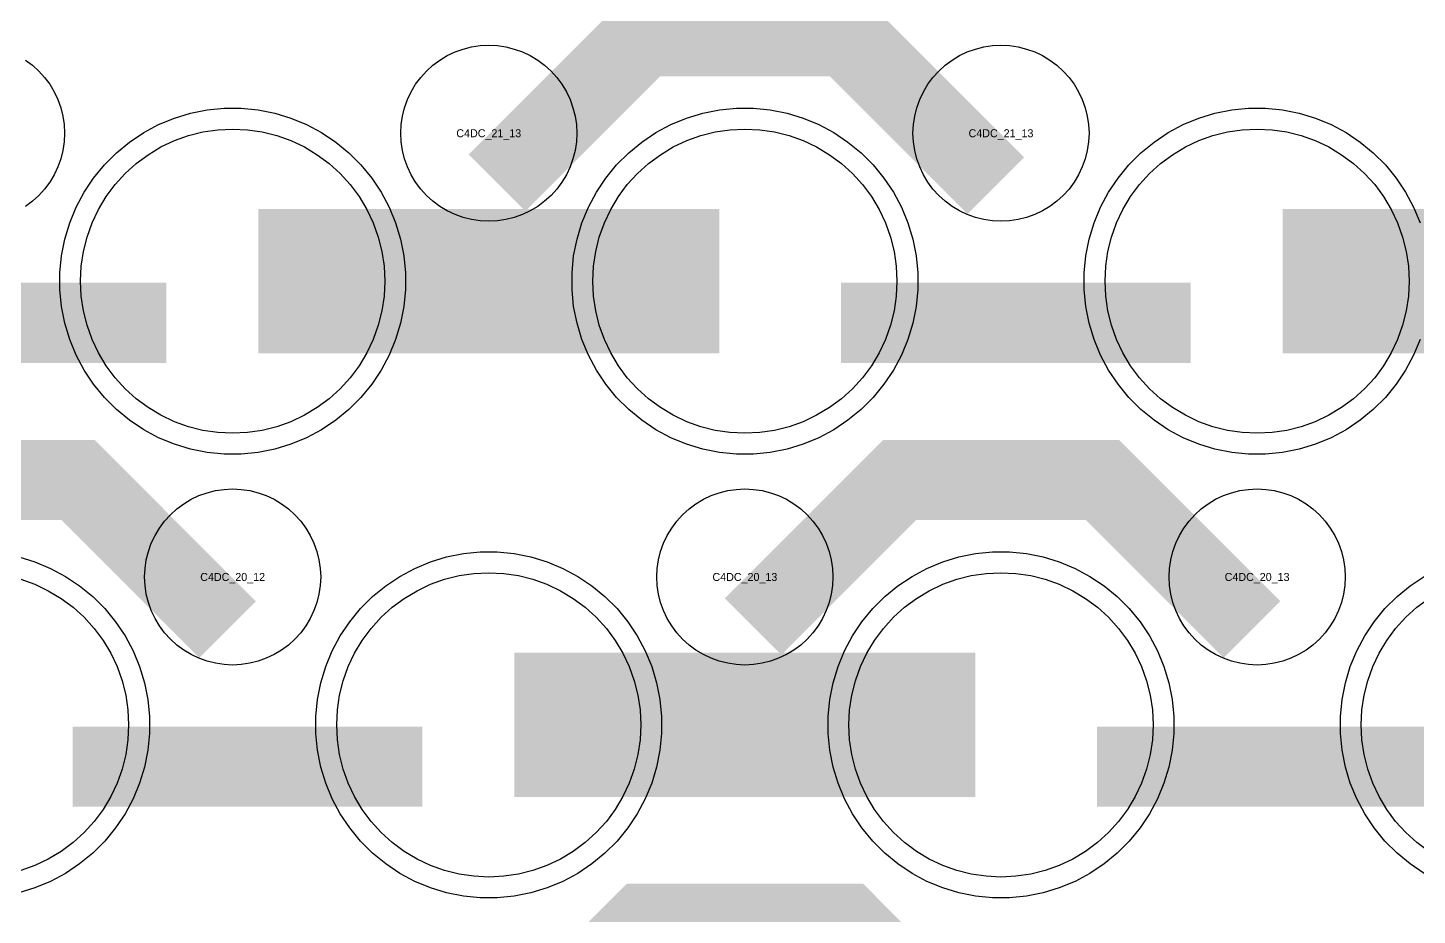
# Model space of a CAD drawing. Extents: x -11880 to 11880, y -14992 to 14992.
# Drawn here: x -7984 to -7550, y -12127.7 to -11850.6 of the extents above; entities that cross this region are included whole.
import ezdxf
from ezdxf.enums import TextEntityAlignment as Align

# ---------------------------------------------------------------- set-up
doc = ezdxf.new("R2010")
doc.units = 0
doc.header["$MEASUREMENT"] = 0
for name, color, linetype in [('GDS_775_DT_237', 138, 'CONTINUOUS'), ('RDL1_FS', 34, 'CONTINUOUS'), ('RDL_BS', 160, 'CONTINUOUS')]:
    doc.layers.add(name, color=color, linetype=linetype)

msp = doc.modelspace()

# ---------------------------------------------------------------- linework, layer by layer
at = {"layer": 'RDL1_FS'}
for points in [[(-7920, -11977.229), (-7924.657, -11977), (-7929.268, -11976.316), (-7933.791, -11975.184), (-7938.181, -11973.612), (-7942.395, -11971.62), (-7946.395, -11969.222), (-7950.14, -11966.444), (-7953.594, -11963.314), (-7956.724, -11959.86), (-7959.502, -11956.115), (-7961.9, -11952.115), (-7963.892, -11947.901), (-7965.464, -11943.511), (-7966.596, -11938.988), (-7967.28, -11934.377), (-7967.509, -11929.72), (-7967.28, -11925.063), (-7966.596, -11920.452), (-7965.464, -11915.929), (-7963.892, -11911.539), (-7961.9, -11907.325), (-7959.502, -11903.325), (-7956.724, -11899.58), (-7953.594, -11896.126), (-7950.14, -11892.996), (-7946.395, -11890.218), (-7942.395, -11887.82), (-7938.181, -11885.828), (-7933.791, -11884.256), (-7929.268, -11883.124), (-7924.657, -11882.44), (-7920, -11882.211), (-7915.343, -11882.44), (-7910.732, -11883.124), (-7906.209, -11884.256), (-7901.819, -11885.828), (-7897.605, -11887.82), (-7893.605, -11890.218), (-7889.86, -11892.996), (-7886.406, -11896.126), (-7883.276, -11899.58), (-7880.498, -11903.325), (-7878.1, -11907.325), (-7876.108, -11911.539), (-7874.536, -11915.929), (-7873.404, -11920.452), (-7872.72, -11925.063), (-7872.491, -11929.72), (-7872.72, -11934.377), (-7873.404, -11938.988), (-7874.536, -11943.511), (-7876.108, -11947.901), (-7878.1, -11952.115), (-7880.498, -11956.115), (-7883.276, -11959.86), (-7886.406, -11963.314), (-7889.86, -11966.444), (-7893.605, -11969.222), (-7897.605, -11971.62), (-7901.819, -11973.612), (-7906.209, -11975.184), (-7910.732, -11976.316), (-7915.343, -11977)], [(-7760, -11977.229), (-7764.657, -11977), (-7769.268, -11976.316), (-7773.791, -11975.184), (-7778.181, -11973.612), (-7782.395, -11971.62), (-7786.395, -11969.222), (-7790.14, -11966.444), (-7793.594, -11963.314), (-7796.724, -11959.86), (-7799.502, -11956.115), (-7801.9, -11952.115), (-7803.892, -11947.901), (-7805.464, -11943.511), (-7806.596, -11938.988), (-7807.28, -11934.377), (-7807.509, -11929.72), (-7807.28, -11925.063), (-7806.596, -11920.452), (-7805.464, -11915.929), (-7803.892, -11911.539), (-7801.9, -11907.325), (-7799.502, -11903.325), (-7796.724, -11899.58), (-7793.594, -11896.126), (-7790.14, -11892.996), (-7786.395, -11890.218), (-7782.395, -11887.82), (-7778.181, -11885.828), (-7773.791, -11884.256), (-7769.268, -11883.124), (-7764.657, -11882.44), (-7760, -11882.211), (-7755.343, -11882.44), (-7750.732, -11883.124), (-7746.209, -11884.256), (-7741.819, -11885.828), (-7737.605, -11887.82), (-7733.605, -11890.218), (-7729.86, -11892.996), (-7726.406, -11896.126), (-7723.276, -11899.58), (-7720.498, -11903.325), (-7718.1, -11907.325), (-7716.108, -11911.539), (-7714.536, -11915.929), (-7713.404, -11920.452), (-7712.72, -11925.063), (-7712.491, -11929.72), (-7712.72, -11934.377), (-7713.404, -11938.988), (-7714.536, -11943.511), (-7716.108, -11947.901), (-7718.1, -11952.115), (-7720.498, -11956.115), (-7723.276, -11959.86), (-7726.406, -11963.314), (-7729.86, -11966.444), (-7733.605, -11969.222), (-7737.605, -11971.62), (-7741.819, -11973.612), (-7746.209, -11975.184), (-7750.732, -11976.316), (-7755.343, -11977)], [(-7600, -11977.229), (-7604.657, -11977), (-7609.268, -11976.316), (-7613.791, -11975.184), (-7618.181, -11973.612), (-7622.395, -11971.62), (-7626.395, -11969.222), (-7630.14, -11966.444), (-7633.594, -11963.314), (-7636.724, -11959.86), (-7639.502, -11956.115), (-7641.9, -11952.115), (-7643.892, -11947.901), (-7645.464, -11943.511), (-7646.596, -11938.988), (-7647.28, -11934.377), (-7647.509, -11929.72), (-7647.28, -11925.063), (-7646.596, -11920.452), (-7645.464, -11915.929), (-7643.892, -11911.539), (-7641.9, -11907.325), (-7639.502, -11903.325), (-7636.724, -11899.58), (-7633.594, -11896.126), (-7630.14, -11892.996), (-7626.395, -11890.218), (-7622.395, -11887.82), (-7618.181, -11885.828), (-7613.791, -11884.256), (-7609.268, -11883.124), (-7604.657, -11882.44), (-7600, -11882.211), (-7595.343, -11882.44), (-7590.732, -11883.124), (-7586.209, -11884.256), (-7581.819, -11885.828), (-7577.605, -11887.82), (-7573.605, -11890.218), (-7569.86, -11892.996), (-7566.406, -11896.126), (-7563.276, -11899.58), (-7560.498, -11903.325), (-7558.1, -11907.325), (-7556.108, -11911.539), (-7554.536, -11915.929), (-7553.404, -11920.452), (-7552.72, -11925.063), (-7552.491, -11929.72), (-7552.72, -11934.377), (-7553.404, -11938.988), (-7554.536, -11943.511), (-7556.108, -11947.901), (-7558.1, -11952.115), (-7560.498, -11956.115), (-7563.276, -11959.86), (-7566.406, -11963.314), (-7569.86, -11966.444), (-7573.605, -11969.222), (-7577.605, -11971.62), (-7581.819, -11973.612), (-7586.209, -11975.184), (-7590.732, -11976.316), (-7595.343, -11977)]]:
    msp.add_lwpolyline(points, close=True, dxfattribs=at)
for points in [[(-7911.998, -11929.72, 45, 45, 0), (-7839.998, -11929.72, 45, 45, 0)], [(-7839.998, -11929.72, 45, 45, 0), (-7767.998, -11929.72, 45, 45, 0)], [(-7591.998, -11929.72, 45, 45, 0), (-7519.998, -11929.72, 45, 45, 0)]]:
    msp.add_lwpolyline(points, format="xyseb", dxfattribs=at)
at = {"layer": 'RDL1_FS', "color": 240, "true_color": 0xed1f24}
for points in [[(-7840, -12115.794), (-7844.657, -12115.565), (-7849.268, -12114.881), (-7853.791, -12113.749), (-7858.181, -12112.177), (-7862.395, -12110.185), (-7866.395, -12107.787), (-7870.14, -12105.009), (-7873.594, -12101.879), (-7876.724, -12098.425), (-7879.502, -12094.68), (-7881.9, -12090.68), (-7883.892, -12086.466), (-7885.464, -12082.076), (-7886.596, -12077.553), (-7887.28, -12072.942), (-7887.509, -12068.285), (-7887.28, -12063.628), (-7886.596, -12059.017), (-7885.464, -12054.494), (-7883.892, -12050.104), (-7881.9, -12045.89), (-7879.502, -12041.89), (-7876.724, -12038.145), (-7873.594, -12034.691), (-7870.14, -12031.561), (-7866.395, -12028.783), (-7862.395, -12026.385), (-7858.181, -12024.393), (-7853.791, -12022.821), (-7849.268, -12021.689), (-7844.657, -12021.005), (-7840, -12020.776), (-7835.343, -12021.005), (-7830.732, -12021.689), (-7826.209, -12022.821), (-7821.819, -12024.393), (-7817.605, -12026.385), (-7813.605, -12028.783), (-7809.86, -12031.561), (-7806.406, -12034.691), (-7803.276, -12038.145), (-7800.498, -12041.89), (-7798.1, -12045.89), (-7796.108, -12050.104), (-7794.536, -12054.494), (-7793.404, -12059.017), (-7792.72, -12063.628), (-7792.491, -12068.285), (-7792.72, -12072.942), (-7793.404, -12077.553), (-7794.536, -12082.076), (-7796.108, -12086.466), (-7798.1, -12090.68), (-7800.498, -12094.68), (-7803.276, -12098.425), (-7806.406, -12101.879), (-7809.86, -12105.009), (-7813.605, -12107.787), (-7817.605, -12110.185), (-7821.819, -12112.177), (-7826.209, -12113.749), (-7830.732, -12114.881), (-7835.343, -12115.565)], [(-7680, -12115.794), (-7684.657, -12115.565), (-7689.268, -12114.881), (-7693.791, -12113.749), (-7698.181, -12112.177), (-7702.395, -12110.185), (-7706.395, -12107.787), (-7710.14, -12105.009), (-7713.594, -12101.879), (-7716.724, -12098.425), (-7719.502, -12094.68), (-7721.9, -12090.68), (-7723.892, -12086.466), (-7725.464, -12082.076), (-7726.596, -12077.553), (-7727.28, -12072.942), (-7727.509, -12068.285), (-7727.28, -12063.628), (-7726.596, -12059.017), (-7725.464, -12054.494), (-7723.892, -12050.104), (-7721.9, -12045.89), (-7719.502, -12041.89), (-7716.724, -12038.145), (-7713.594, -12034.691), (-7710.14, -12031.561), (-7706.395, -12028.783), (-7702.395, -12026.385), (-7698.181, -12024.393), (-7693.791, -12022.821), (-7689.268, -12021.689), (-7684.657, -12021.005), (-7680, -12020.776), (-7675.343, -12021.005), (-7670.732, -12021.689), (-7666.209, -12022.821), (-7661.819, -12024.393), (-7657.605, -12026.385), (-7653.605, -12028.783), (-7649.86, -12031.561), (-7646.406, -12034.691), (-7643.276, -12038.145), (-7640.498, -12041.89), (-7638.1, -12045.89), (-7636.108, -12050.104), (-7634.536, -12054.494), (-7633.404, -12059.017), (-7632.72, -12063.628), (-7632.491, -12068.285), (-7632.72, -12072.942), (-7633.404, -12077.553), (-7634.536, -12082.076), (-7636.108, -12086.466), (-7638.1, -12090.68), (-7640.498, -12094.68), (-7643.276, -12098.425), (-7646.406, -12101.879), (-7649.86, -12105.009), (-7653.605, -12107.787), (-7657.605, -12110.185), (-7661.819, -12112.177), (-7666.209, -12113.749), (-7670.732, -12114.881), (-7675.343, -12115.565)]]:
    msp.add_lwpolyline(points, close=True, dxfattribs=at)
for points in [[(-7986.209, -12022.821), (-7981.819, -12024.393), (-7977.605, -12026.385), (-7973.605, -12028.783), (-7969.86, -12031.561), (-7966.406, -12034.691), (-7963.276, -12038.145), (-7960.498, -12041.89), (-7958.1, -12045.89), (-7956.108, -12050.104), (-7954.536, -12054.494), (-7953.404, -12059.017), (-7952.72, -12063.628), (-7952.491, -12068.285), (-7952.72, -12072.942), (-7953.404, -12077.553), (-7954.536, -12082.076), (-7956.108, -12086.466), (-7958.1, -12090.68), (-7960.498, -12094.68), (-7963.276, -12098.425), (-7966.406, -12101.879), (-7969.86, -12105.009), (-7973.605, -12107.787), (-7977.605, -12110.185), (-7981.819, -12112.177), (-7986.209, -12113.749)], [(-7546.395, -12107.787), (-7550.14, -12105.009), (-7553.594, -12101.879), (-7556.724, -12098.425), (-7559.502, -12094.68), (-7561.9, -12090.68), (-7563.892, -12086.466), (-7565.464, -12082.076), (-7566.596, -12077.553), (-7567.28, -12072.942), (-7567.509, -12068.285), (-7567.28, -12063.628), (-7566.596, -12059.017), (-7565.464, -12054.494), (-7563.892, -12050.104), (-7561.9, -12045.89), (-7559.502, -12041.89), (-7556.724, -12038.145), (-7553.594, -12034.691), (-7550.14, -12031.561), (-7546.395, -12028.783)]]:
    msp.add_lwpolyline(points, dxfattribs=at)
for points in [[(-7831.998, -12068.285, 45, 45, 0), (-7759.998, -12068.285, 45, 45, 0)], [(-7759.998, -12068.285, 45, 45, 0), (-7687.998, -12068.285, 45, 45, 0)]]:
    msp.add_lwpolyline(points, format="xyseb", dxfattribs=at)
at = {"layer": 'RDL_BS'}
for points in [[(-7837.438, -11899.034, 25, 25, 0), (-7791.623, -11853.219, 25, 25, 0), (-7758.07, -11853.219, 25, 25, 0)], [(-7681.599, -11899.933, 25, 25, 0), (-7728.313, -11853.219, 25, 25, 0), (-7758.071, -11853.219, 25, 25, 0)], [(-8049.984, -11942.733, 25, 25, 0), (-7940.719, -11942.733, 25, 25, 0)], [(-7729.984, -11942.733, 25, 25, 0), (-7620.719, -11942.733, 25, 25, 0)], [(-7921.599, -12038.498, 25, 25, 0), (-7968.313, -11991.784, 25, 25, 0), (-7998.071, -11991.784, 25, 25, 0)], [(-7757.438, -12037.599, 25, 25, 0), (-7711.623, -11991.784, 25, 25, 0), (-7678.07, -11991.784, 25, 25, 0)], [(-7601.599, -12038.498, 25, 25, 0), (-7648.313, -11991.784, 25, 25, 0), (-7678.071, -11991.784, 25, 25, 0)], [(-7837.438, -12176.159, 25, 25, 0), (-7791.623, -12130.344, 25, 25, 0), (-7758.07, -12130.344, 25, 25, 0)], [(-7681.599, -12177.058, 25, 25, 0), (-7728.313, -12130.344, 25, 25, 0), (-7758.071, -12130.344, 25, 25, 0)]]:
    msp.add_lwpolyline(points, format="xyseb", dxfattribs=at)
for points in [[(-7840, -11911.026), (-7842.693, -11910.894), (-7845.365, -11910.498), (-7847.984, -11909.841), (-7850.519, -11908.934), (-7852.956, -11907.782), (-7855.28, -11906.389), (-7857.443, -11904.786), (-7859.442, -11902.974), (-7861.254, -11900.975), (-7862.857, -11898.812), (-7864.25, -11896.488), (-7865.402, -11894.051), (-7866.309, -11891.516), (-7866.966, -11888.897), (-7867.362, -11886.225), (-7867.494, -11883.532), (-7867.362, -11880.839), (-7866.966, -11878.167), (-7866.309, -11875.548), (-7865.402, -11873.013), (-7864.25, -11870.576), (-7862.857, -11868.252), (-7861.254, -11866.089), (-7859.442, -11864.09), (-7857.443, -11862.278), (-7855.28, -11860.675), (-7852.956, -11859.282), (-7850.519, -11858.13), (-7847.984, -11857.223), (-7845.365, -11856.566), (-7842.693, -11856.17), (-7840, -11856.038), (-7837.307, -11856.17), (-7834.635, -11856.566), (-7832.016, -11857.223), (-7829.481, -11858.13), (-7827.044, -11859.282), (-7824.72, -11860.675), (-7822.557, -11862.278), (-7820.558, -11864.09), (-7818.746, -11866.089), (-7817.143, -11868.252), (-7815.75, -11870.576), (-7814.598, -11873.013), (-7813.691, -11875.548), (-7813.034, -11878.167), (-7812.638, -11880.839), (-7812.506, -11883.532), (-7812.638, -11886.225), (-7813.034, -11888.897), (-7813.691, -11891.516), (-7814.598, -11894.051), (-7815.75, -11896.488), (-7817.143, -11898.812), (-7818.746, -11900.975), (-7820.558, -11902.974), (-7822.557, -11904.786), (-7824.72, -11906.389), (-7827.044, -11907.782), (-7829.481, -11908.934), (-7832.016, -11909.841), (-7834.635, -11910.498), (-7837.307, -11910.894)], [(-7680, -11911.026), (-7682.693, -11910.894), (-7685.365, -11910.498), (-7687.984, -11909.841), (-7690.519, -11908.934), (-7692.956, -11907.782), (-7695.28, -11906.389), (-7697.443, -11904.786), (-7699.442, -11902.974), (-7701.254, -11900.975), (-7702.857, -11898.812), (-7704.25, -11896.488), (-7705.402, -11894.051), (-7706.309, -11891.516), (-7706.966, -11888.897), (-7707.362, -11886.225), (-7707.494, -11883.532), (-7707.362, -11880.839), (-7706.966, -11878.167), (-7706.309, -11875.548), (-7705.402, -11873.013), (-7704.25, -11870.576), (-7702.857, -11868.252), (-7701.254, -11866.089), (-7699.442, -11864.09), (-7697.443, -11862.278), (-7695.28, -11860.675), (-7692.956, -11859.282), (-7690.519, -11858.13), (-7687.984, -11857.223), (-7685.365, -11856.566), (-7682.693, -11856.17), (-7680, -11856.038), (-7677.307, -11856.17), (-7674.635, -11856.566), (-7672.016, -11857.223), (-7669.481, -11858.13), (-7667.044, -11859.282), (-7664.72, -11860.675), (-7662.557, -11862.278), (-7660.558, -11864.09), (-7658.746, -11866.089), (-7657.143, -11868.252), (-7655.75, -11870.576), (-7654.598, -11873.013), (-7653.691, -11875.548), (-7653.034, -11878.167), (-7652.638, -11880.839), (-7652.506, -11883.532), (-7652.638, -11886.225), (-7653.034, -11888.897), (-7653.691, -11891.516), (-7654.598, -11894.051), (-7655.75, -11896.488), (-7657.143, -11898.812), (-7658.746, -11900.975), (-7660.558, -11902.974), (-7662.557, -11904.786), (-7664.72, -11906.389), (-7667.044, -11907.782), (-7669.481, -11908.934), (-7672.016, -11909.841), (-7674.635, -11910.498), (-7677.307, -11910.894)], [(-7922.644, -11983.72), (-7927.938, -11983.203), (-7933.165, -11982.157), (-7938.205, -11980.626), (-7943.115, -11978.595), (-7947.777, -11976.103), (-7952.191, -11973.156), (-7956.292, -11969.794), (-7960.074, -11966.012), (-7963.436, -11961.911), (-7966.383, -11957.497), (-7968.875, -11952.835), (-7970.906, -11947.925), (-7972.437, -11942.885), (-7973.483, -11937.658), (-7974, -11932.364), (-7974, -11927.076), (-7973.483, -11921.782), (-7972.437, -11916.555), (-7970.906, -11911.515), (-7968.875, -11906.605), (-7966.383, -11901.943), (-7963.436, -11897.529), (-7960.074, -11893.428), (-7956.292, -11889.646), (-7952.191, -11886.284), (-7947.777, -11883.337), (-7943.115, -11880.845), (-7938.205, -11878.814), (-7933.165, -11877.283), (-7927.938, -11876.237), (-7922.644, -11875.72), (-7917.356, -11875.72), (-7912.062, -11876.237), (-7906.835, -11877.283), (-7901.795, -11878.814), (-7896.885, -11880.845), (-7892.223, -11883.337), (-7887.809, -11886.284), (-7883.708, -11889.646), (-7879.926, -11893.428), (-7876.564, -11897.529), (-7873.617, -11901.943), (-7871.125, -11906.605), (-7869.094, -11911.515), (-7867.563, -11916.555), (-7866.517, -11921.782), (-7866, -11927.076), (-7866, -11932.364), (-7866.517, -11937.658), (-7867.563, -11942.885), (-7869.094, -11947.925), (-7871.125, -11952.835), (-7873.617, -11957.497), (-7876.564, -11961.911), (-7879.926, -11966.012), (-7883.708, -11969.794), (-7887.809, -11973.156), (-7892.223, -11976.103), (-7896.885, -11978.595), (-7901.795, -11980.626), (-7906.835, -11982.157), (-7912.062, -11983.203), (-7917.356, -11983.72)], [(-7762.644, -11983.72), (-7767.938, -11983.203), (-7773.165, -11982.157), (-7778.205, -11980.626), (-7783.115, -11978.595), (-7787.777, -11976.103), (-7792.191, -11973.156), (-7796.292, -11969.794), (-7800.074, -11966.012), (-7803.436, -11961.911), (-7806.383, -11957.497), (-7808.875, -11952.835), (-7810.906, -11947.925), (-7812.437, -11942.885), (-7813.483, -11937.658), (-7814, -11932.364), (-7814, -11927.076), (-7813.483, -11921.782), (-7812.437, -11916.555), (-7810.906, -11911.515), (-7808.875, -11906.605), (-7806.383, -11901.943), (-7803.436, -11897.529), (-7800.074, -11893.428), (-7796.292, -11889.646), (-7792.191, -11886.284), (-7787.777, -11883.337), (-7783.115, -11880.845), (-7778.205, -11878.814), (-7773.165, -11877.283), (-7767.938, -11876.237), (-7762.644, -11875.72), (-7757.356, -11875.72), (-7752.062, -11876.237), (-7746.835, -11877.283), (-7741.795, -11878.814), (-7736.885, -11880.845), (-7732.223, -11883.337), (-7727.809, -11886.284), (-7723.708, -11889.646), (-7719.926, -11893.428), (-7716.564, -11897.529), (-7713.617, -11901.943), (-7711.125, -11906.605), (-7709.094, -11911.515), (-7707.563, -11916.555), (-7706.517, -11921.782), (-7706, -11927.076), (-7706, -11932.364), (-7706.517, -11937.658), (-7707.563, -11942.885), (-7709.094, -11947.925), (-7711.125, -11952.835), (-7713.617, -11957.497), (-7716.564, -11961.911), (-7719.926, -11966.012), (-7723.708, -11969.794), (-7727.809, -11973.156), (-7732.223, -11976.103), (-7736.885, -11978.595), (-7741.795, -11980.626), (-7746.835, -11982.157), (-7752.062, -11983.203), (-7757.356, -11983.72)], [(-7920, -12049.591), (-7922.693, -12049.459), (-7925.365, -12049.063), (-7927.984, -12048.406), (-7930.519, -12047.499), (-7932.956, -12046.347), (-7935.28, -12044.954), (-7937.443, -12043.351), (-7939.442, -12041.539), (-7941.254, -12039.54), (-7942.857, -12037.377), (-7944.25, -12035.053), (-7945.402, -12032.616), (-7946.309, -12030.081), (-7946.966, -12027.462), (-7947.362, -12024.79), (-7947.494, -12022.097), (-7947.362, -12019.404), (-7946.966, -12016.732), (-7946.309, -12014.113), (-7945.402, -12011.578), (-7944.25, -12009.141), (-7942.857, -12006.817), (-7941.254, -12004.654), (-7939.442, -12002.655), (-7937.443, -12000.843), (-7935.28, -11999.24), (-7932.956, -11997.847), (-7930.519, -11996.695), (-7927.984, -11995.788), (-7925.365, -11995.131), (-7922.693, -11994.735), (-7920, -11994.603), (-7917.307, -11994.735), (-7914.635, -11995.131), (-7912.016, -11995.788), (-7909.481, -11996.695), (-7907.044, -11997.847), (-7904.72, -11999.24), (-7902.557, -12000.843), (-7900.558, -12002.655), (-7898.746, -12004.654), (-7897.143, -12006.817), (-7895.75, -12009.141), (-7894.598, -12011.578), (-7893.691, -12014.113), (-7893.034, -12016.732), (-7892.638, -12019.404), (-7892.506, -12022.097), (-7892.638, -12024.79), (-7893.034, -12027.462), (-7893.691, -12030.081), (-7894.598, -12032.616), (-7895.75, -12035.053), (-7897.143, -12037.377), (-7898.746, -12039.54), (-7900.558, -12041.539), (-7902.557, -12043.351), (-7904.72, -12044.954), (-7907.044, -12046.347), (-7909.481, -12047.499), (-7912.016, -12048.406), (-7914.635, -12049.063), (-7917.307, -12049.459)], [(-7760, -12049.591), (-7762.693, -12049.459), (-7765.365, -12049.063), (-7767.984, -12048.406), (-7770.519, -12047.499), (-7772.956, -12046.347), (-7775.28, -12044.954), (-7777.443, -12043.351), (-7779.442, -12041.539), (-7781.254, -12039.54), (-7782.857, -12037.377), (-7784.25, -12035.053), (-7785.402, -12032.616), (-7786.309, -12030.081), (-7786.966, -12027.462), (-7787.362, -12024.79), (-7787.494, -12022.097), (-7787.362, -12019.404), (-7786.966, -12016.732), (-7786.309, -12014.113), (-7785.402, -12011.578), (-7784.25, -12009.141), (-7782.857, -12006.817), (-7781.254, -12004.654), (-7779.442, -12002.655), (-7777.443, -12000.843), (-7775.28, -11999.24), (-7772.956, -11997.847), (-7770.519, -11996.695), (-7767.984, -11995.788), (-7765.365, -11995.131), (-7762.693, -11994.735), (-7760, -11994.603), (-7757.307, -11994.735), (-7754.635, -11995.131), (-7752.016, -11995.788), (-7749.481, -11996.695), (-7747.044, -11997.847), (-7744.72, -11999.24), (-7742.557, -12000.843), (-7740.558, -12002.655), (-7738.746, -12004.654), (-7737.143, -12006.817), (-7735.75, -12009.141), (-7734.598, -12011.578), (-7733.691, -12014.113), (-7733.034, -12016.732), (-7732.638, -12019.404), (-7732.506, -12022.097), (-7732.638, -12024.79), (-7733.034, -12027.462), (-7733.691, -12030.081), (-7734.598, -12032.616), (-7735.75, -12035.053), (-7737.143, -12037.377), (-7738.746, -12039.54), (-7740.558, -12041.539), (-7742.557, -12043.351), (-7744.72, -12044.954), (-7747.044, -12046.347), (-7749.481, -12047.499), (-7752.016, -12048.406), (-7754.635, -12049.063), (-7757.307, -12049.459)], [(-7600, -12049.591), (-7602.693, -12049.459), (-7605.365, -12049.063), (-7607.984, -12048.406), (-7610.519, -12047.499), (-7612.956, -12046.347), (-7615.28, -12044.954), (-7617.443, -12043.351), (-7619.442, -12041.539), (-7621.254, -12039.54), (-7622.857, -12037.377), (-7624.25, -12035.053), (-7625.402, -12032.616), (-7626.309, -12030.081), (-7626.966, -12027.462), (-7627.362, -12024.79), (-7627.494, -12022.097), (-7627.362, -12019.404), (-7626.966, -12016.732), (-7626.309, -12014.113), (-7625.402, -12011.578), (-7624.25, -12009.141), (-7622.857, -12006.817), (-7621.254, -12004.654), (-7619.442, -12002.655), (-7617.443, -12000.843), (-7615.28, -11999.24), (-7612.956, -11997.847), (-7610.519, -11996.695), (-7607.984, -11995.788), (-7605.365, -11995.131), (-7602.693, -11994.735), (-7600, -11994.603), (-7597.307, -11994.735), (-7594.635, -11995.131), (-7592.016, -11995.788), (-7589.481, -11996.695), (-7587.044, -11997.847), (-7584.72, -11999.24), (-7582.557, -12000.843), (-7580.558, -12002.655), (-7578.746, -12004.654), (-7577.143, -12006.817), (-7575.75, -12009.141), (-7574.598, -12011.578), (-7573.691, -12014.113), (-7573.034, -12016.732), (-7572.638, -12019.404), (-7572.506, -12022.097), (-7572.638, -12024.79), (-7573.034, -12027.462), (-7573.691, -12030.081), (-7574.598, -12032.616), (-7575.75, -12035.053), (-7577.143, -12037.377), (-7578.746, -12039.54), (-7580.558, -12041.539), (-7582.557, -12043.351), (-7584.72, -12044.954), (-7587.044, -12046.347), (-7589.481, -12047.499), (-7592.016, -12048.406), (-7594.635, -12049.063), (-7597.307, -12049.459)]]:
    msp.add_lwpolyline(points, close=True, dxfattribs=at)
for points in [[(-7984.72, -11860.675), (-7982.557, -11862.278), (-7980.558, -11864.09), (-7978.746, -11866.089), (-7977.143, -11868.252), (-7975.75, -11870.576), (-7974.598, -11873.013), (-7973.691, -11875.548), (-7973.034, -11878.167), (-7972.638, -11880.839), (-7972.506, -11883.532), (-7972.638, -11886.225), (-7973.034, -11888.897), (-7973.691, -11891.516), (-7974.598, -11894.051), (-7975.75, -11896.488), (-7977.143, -11898.812), (-7978.746, -11900.975), (-7980.558, -11902.974), (-7982.557, -11904.786), (-7984.72, -11906.389)], [(-7549.094, -11947.925), (-7551.125, -11952.835), (-7553.617, -11957.497), (-7556.564, -11961.911), (-7559.926, -11966.012), (-7563.708, -11969.794), (-7567.809, -11973.156), (-7572.223, -11976.103), (-7576.885, -11978.595), (-7581.795, -11980.626), (-7586.835, -11982.157), (-7592.062, -11983.203), (-7597.356, -11983.72), (-7602.644, -11983.72), (-7607.938, -11983.203), (-7613.165, -11982.157), (-7618.205, -11980.626), (-7623.115, -11978.595), (-7627.777, -11976.103), (-7632.191, -11973.156), (-7636.292, -11969.794), (-7640.074, -11966.012), (-7643.436, -11961.911), (-7646.383, -11957.497), (-7648.875, -11952.835), (-7650.906, -11947.925), (-7652.437, -11942.885), (-7653.483, -11937.658), (-7654, -11932.364), (-7654, -11927.076), (-7653.483, -11921.782), (-7652.437, -11916.555), (-7650.906, -11911.515), (-7648.875, -11906.605), (-7646.383, -11901.943), (-7643.436, -11897.529), (-7640.074, -11893.428), (-7636.292, -11889.646), (-7632.191, -11886.284), (-7627.777, -11883.337), (-7623.115, -11880.845), (-7618.205, -11878.814), (-7613.165, -11877.283), (-7607.938, -11876.237), (-7602.644, -11875.72), (-7597.356, -11875.72), (-7592.062, -11876.237), (-7586.835, -11877.283), (-7581.795, -11878.814), (-7576.885, -11880.845), (-7572.223, -11883.337), (-7567.809, -11886.284), (-7563.708, -11889.646), (-7559.926, -11893.428), (-7556.564, -11897.529), (-7553.617, -11901.943), (-7551.125, -11906.605), (-7549.094, -11911.515)]]:
    msp.add_lwpolyline(points, dxfattribs=at)
at = {"layer": 'RDL_BS', "color": 240, "true_color": 0xed1f24}
for points in [[(-7986.835, -12015.848), (-7981.795, -12017.379), (-7976.885, -12019.41), (-7972.223, -12021.902), (-7967.809, -12024.849), (-7963.708, -12028.211), (-7959.926, -12031.993), (-7956.564, -12036.094), (-7953.617, -12040.508), (-7951.125, -12045.17), (-7949.094, -12050.08), (-7947.563, -12055.12), (-7946.517, -12060.347), (-7946, -12065.641), (-7946, -12070.929), (-7946.517, -12076.223), (-7947.563, -12081.45), (-7949.094, -12086.49), (-7951.125, -12091.4), (-7953.617, -12096.062), (-7956.564, -12100.476), (-7959.926, -12104.577), (-7963.708, -12108.359), (-7967.809, -12111.721), (-7972.223, -12114.668), (-7976.885, -12117.16), (-7981.795, -12119.191), (-7986.835, -12120.722)], [(-7547.777, -12114.668), (-7552.191, -12111.721), (-7556.292, -12108.359), (-7560.074, -12104.577), (-7563.436, -12100.476), (-7566.383, -12096.062), (-7568.875, -12091.4), (-7570.906, -12086.49), (-7572.437, -12081.45), (-7573.483, -12076.223), (-7574, -12070.929), (-7574, -12065.641), (-7573.483, -12060.347), (-7572.437, -12055.12), (-7570.906, -12050.08), (-7568.875, -12045.17), (-7566.383, -12040.508), (-7563.436, -12036.094), (-7560.074, -12031.993), (-7556.292, -12028.211), (-7552.191, -12024.849), (-7547.777, -12021.902)]]:
    msp.add_lwpolyline(points, dxfattribs=at)
for points in [[(-7842.644, -12122.285), (-7847.938, -12121.768), (-7853.165, -12120.722), (-7858.205, -12119.191), (-7863.115, -12117.16), (-7867.777, -12114.668), (-7872.191, -12111.721), (-7876.292, -12108.359), (-7880.074, -12104.577), (-7883.436, -12100.476), (-7886.383, -12096.062), (-7888.875, -12091.4), (-7890.906, -12086.49), (-7892.437, -12081.45), (-7893.483, -12076.223), (-7894, -12070.929), (-7894, -12065.641), (-7893.483, -12060.347), (-7892.437, -12055.12), (-7890.906, -12050.08), (-7888.875, -12045.17), (-7886.383, -12040.508), (-7883.436, -12036.094), (-7880.074, -12031.993), (-7876.292, -12028.211), (-7872.191, -12024.849), (-7867.777, -12021.902), (-7863.115, -12019.41), (-7858.205, -12017.379), (-7853.165, -12015.848), (-7847.938, -12014.802), (-7842.644, -12014.285), (-7837.356, -12014.285), (-7832.062, -12014.802), (-7826.835, -12015.848), (-7821.795, -12017.379), (-7816.885, -12019.41), (-7812.223, -12021.902), (-7807.809, -12024.849), (-7803.708, -12028.211), (-7799.926, -12031.993), (-7796.564, -12036.094), (-7793.617, -12040.508), (-7791.125, -12045.17), (-7789.094, -12050.08), (-7787.563, -12055.12), (-7786.517, -12060.347), (-7786, -12065.641), (-7786, -12070.929), (-7786.517, -12076.223), (-7787.563, -12081.45), (-7789.094, -12086.49), (-7791.125, -12091.4), (-7793.617, -12096.062), (-7796.564, -12100.476), (-7799.926, -12104.577), (-7803.708, -12108.359), (-7807.809, -12111.721), (-7812.223, -12114.668), (-7816.885, -12117.16), (-7821.795, -12119.191), (-7826.835, -12120.722), (-7832.062, -12121.768), (-7837.356, -12122.285)], [(-7682.644, -12122.285), (-7687.938, -12121.768), (-7693.165, -12120.722), (-7698.205, -12119.191), (-7703.115, -12117.16), (-7707.777, -12114.668), (-7712.191, -12111.721), (-7716.292, -12108.359), (-7720.074, -12104.577), (-7723.436, -12100.476), (-7726.383, -12096.062), (-7728.875, -12091.4), (-7730.906, -12086.49), (-7732.437, -12081.45), (-7733.483, -12076.223), (-7734, -12070.929), (-7734, -12065.641), (-7733.483, -12060.347), (-7732.437, -12055.12), (-7730.906, -12050.08), (-7728.875, -12045.17), (-7726.383, -12040.508), (-7723.436, -12036.094), (-7720.074, -12031.993), (-7716.292, -12028.211), (-7712.191, -12024.849), (-7707.777, -12021.902), (-7703.115, -12019.41), (-7698.205, -12017.379), (-7693.165, -12015.848), (-7687.938, -12014.802), (-7682.644, -12014.285), (-7677.356, -12014.285), (-7672.062, -12014.802), (-7666.835, -12015.848), (-7661.795, -12017.379), (-7656.885, -12019.41), (-7652.223, -12021.902), (-7647.809, -12024.849), (-7643.708, -12028.211), (-7639.926, -12031.993), (-7636.564, -12036.094), (-7633.617, -12040.508), (-7631.125, -12045.17), (-7629.094, -12050.08), (-7627.563, -12055.12), (-7626.517, -12060.347), (-7626, -12065.641), (-7626, -12070.929), (-7626.517, -12076.223), (-7627.563, -12081.45), (-7629.094, -12086.49), (-7631.125, -12091.4), (-7633.617, -12096.062), (-7636.564, -12100.476), (-7639.926, -12104.577), (-7643.708, -12108.359), (-7647.809, -12111.721), (-7652.223, -12114.668), (-7656.885, -12117.16), (-7661.795, -12119.191), (-7666.835, -12120.722), (-7672.062, -12121.768), (-7677.356, -12122.285)]]:
    msp.add_lwpolyline(points, close=True, dxfattribs=at)
for points in [[(-7969.984, -12081.298, 25, 25, 0), (-7860.719, -12081.298, 25, 25, 0)], [(-7649.984, -12081.298, 25, 25, 0), (-7540.719, -12081.298, 25, 25, 0)]]:
    msp.add_lwpolyline(points, format="xyseb", dxfattribs=at)

# ---------------------------------------------------------------- texts
at = {"layer": 'GDS_775_DT_237'}
for s, p in [('C4DC_21_13', (-7840, -11883.532)), ('C4DC_21_13', (-7840, -11883.532)), ('C4DC_21_13', (-7680, -11883.532)), ('C4DC_21_13', (-7680, -11883.532)), ('C4DC_20_12', (-7920, -12022.097)), ('C4DC_20_12', (-7920, -12022.097)), ('C4DC_20_13', (-7760, -12022.097)), ('C4DC_20_13', (-7760, -12022.097)), ('C4DC_20_13', (-7600, -12022.097)), ('C4DC_20_13', (-7600, -12022.097))]:
    msp.add_text(s, height=2.5, dxfattribs=at).set_placement(p, align=Align.MIDDLE_CENTER)

doc.saveas('drawing.dxf')
